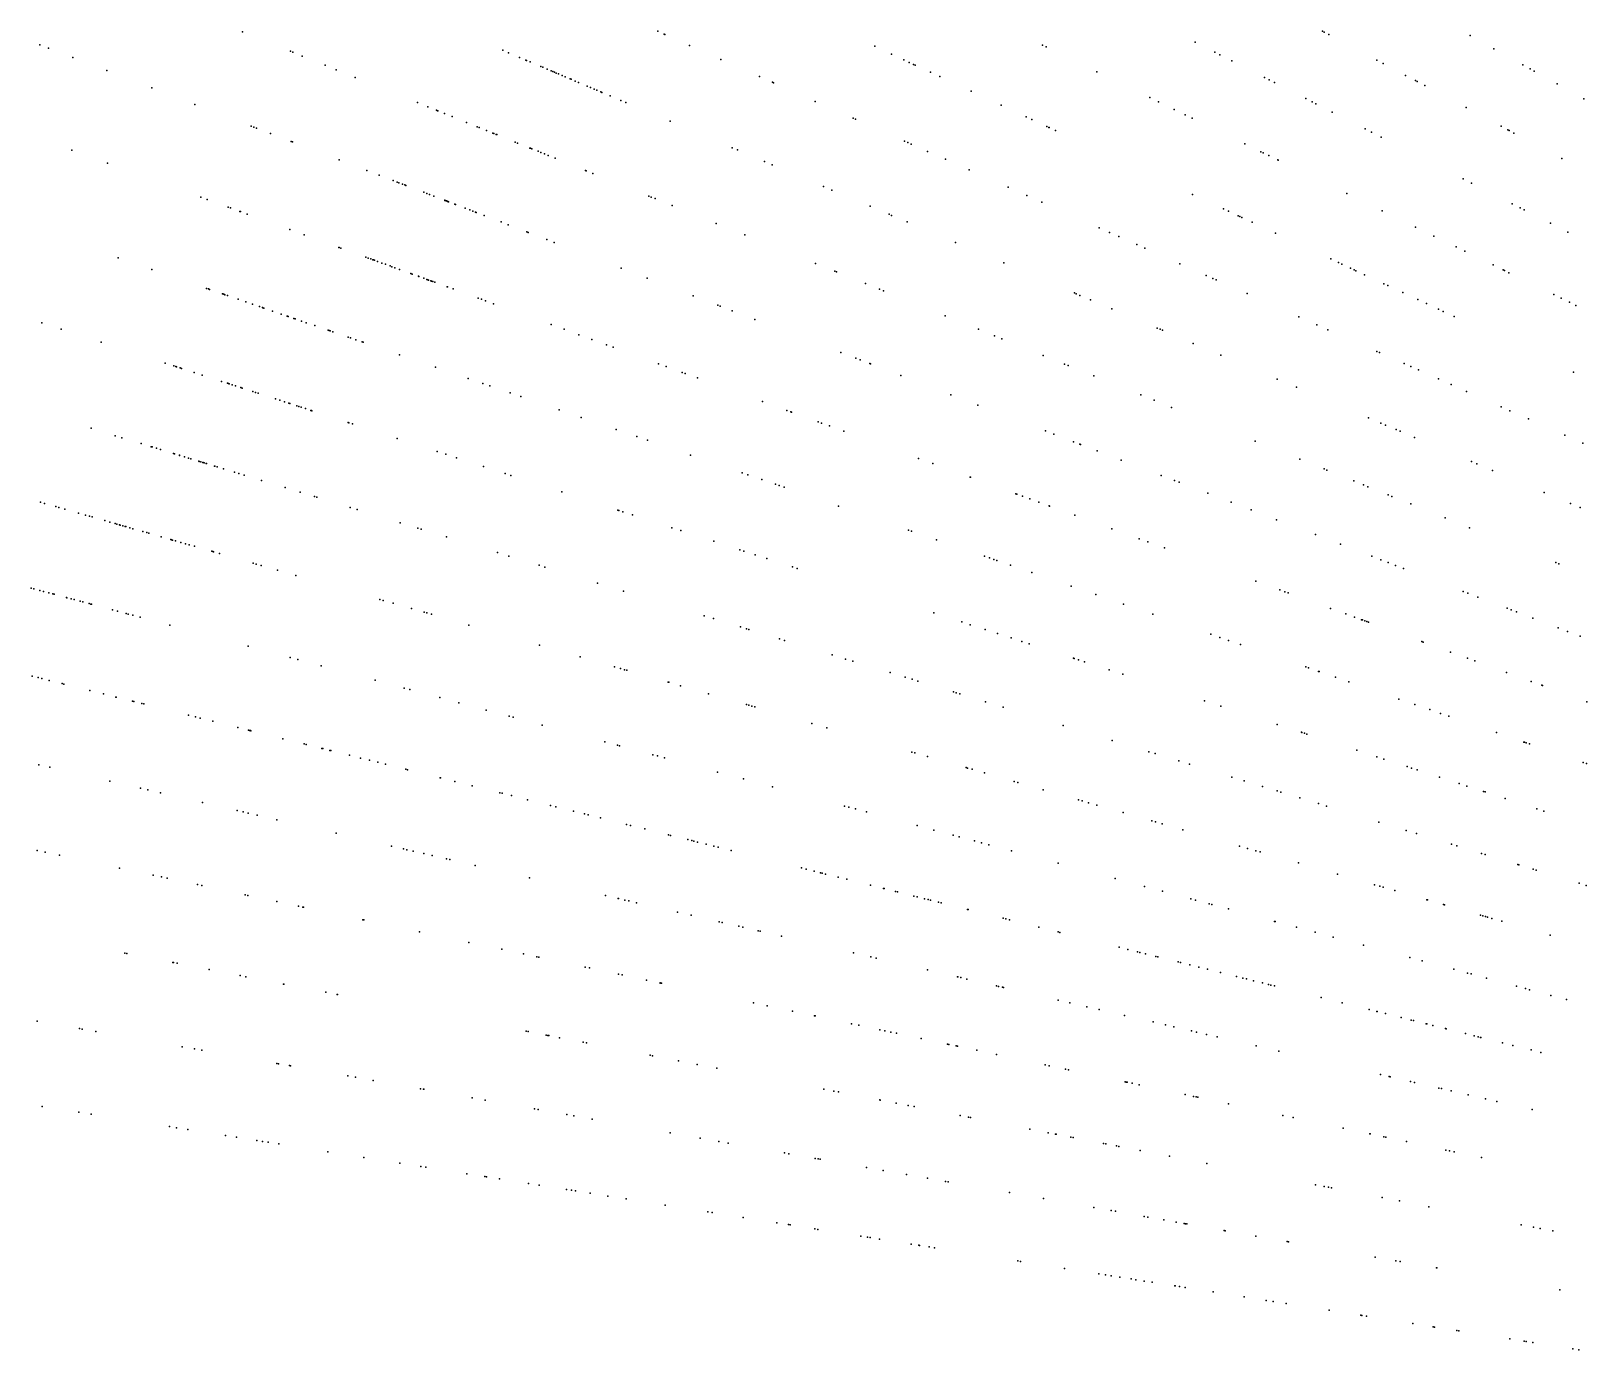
# Model space of a CAD drawing. Header units: metres. Extents: x -4327 to 4266, y -3886 to 3992.
# Drawn here: x -3253 to -2180, y 346 to 1256 of the extents above; entities that cross this region are included whole.
import ezdxf

# ---------------------------------------------------------------- set-up
doc = ezdxf.new("R2010")
doc.units = ezdxf.units.M

msp = doc.modelspace()

# ---------------------------------------------------------------- linework, layer by layer
for p in [(-3247.35, 1246.54, 2093.9), (-3107.42, 1255.48, 2141.55), (-2820.74, 1255.88, 2411.01), (-2816.44, 1253.96, 2472.97), (-2815.9, 1253.72, 2472.5), (-2798.93, 1246.16, 2485.18), (-2671.16, 1245.58, 2535.36), (-2555.35, 1246.33, 2508.45), (-2450.11, 1248.39, 2534.97), (-2362.24, 1256.02, 2548.58), (-2360.95, 1255.34, 2566.74), (-2357.72, 1253.62, 2571.63), (-2260.28, 1252.9, 2529.91), (-3241.29, 1244.22, 2162.9), (-3224.55, 1237.79, 2154.34), (-3074.35, 1242.12, 2078.23), (-3072.81, 1241.5, 2156.08), (-3066.25, 1238.85, 2174.66), (-2927.84, 1242.79, 2164.38), (-2923.88, 1241.11, 2403.1), (-2916.36, 1237.92, 2211.98), (-2912, 1236.07, 2167.86), (-2911.47, 1235.84, 2124.63), (-2908.84, 1234.73, 2208.84), (-2777.33, 1236.55, 2485.3), (-2659.46, 1240.13, 2543.81), (-2651.04, 1236.2, 2552.57), (-2552.89, 1245.13, 2511.55), (-2436.52, 1241.47, 2551.42), (-2433.06, 1239.71, 2553.38), (-2424.76, 1235.48, 2544.67), (-2324.7, 1236.06, 2497.15), (-2243.93, 1243.83, 2514.35), (-3201.07, 1228.78, 2130.87), (-3050.42, 1232.45, 2158.29), (-3042.72, 1229.34, 2124.79), (-3029.62, 1224.05, 2187.18), (-2901.48, 1231.61, 2244.45), (-2900.15, 1231.04, 2327.34), (-2897.31, 1229.83, 2596.06), (-2894.41, 1228.6, 2365.42), (-2893.2, 1228.09, 2432.25), (-2892.05, 1227.6, 2160.56), (-2890.87, 1227.1, 2122.05), (-2889.32, 1226.44, 2459.23), (-2886.84, 1225.39, 2161.72), (-2884.88, 1224.56, 2328.32), (-2750.72, 1224.7, 2508.43), (-2647.35, 1234.48, 2546.21), (-2644.36, 1233.08, 2554.56), (-2643.23, 1232.56, 2550.66), (-2632.66, 1227.63, 2540.46), (-2626.27, 1224.65, 2545.47), (-2517.81, 1228.02, 2501.65), (-2320.29, 1233.72, 2500.59), (-2304.85, 1225.51, 2497.55), (-2223.86, 1232.71, 2464.82), (-2223.86, 1232.71, 2464.82), (-2218.86, 1229.93, 2538.32), (-2216.01, 1228.36, 2507.56), (-3170.02, 1216.86, 2135.97), (-2881.27, 1223.03, 2460.66), (-2880.68, 1222.78, 2338.21), (-2877.85, 1221.57, 2277.97), (-2875.66, 1220.64, 2406.62), (-2869.56, 1218.05, 2189.15), (-2867.31, 1217.1, 2435.02), (-2864.67, 1215.98, 2552.58), (-2862.92, 1215.24, 2235.13), (-2860.15, 1214.06, 2369.43), (-2859.41, 1213.75, 2363.46), (-2741.75, 1220.7, 2522.51), (-2740.94, 1220.34, 2530.15), (-2604.52, 1214.51, 2502.26), (-2402.18, 1223.97, 2534.78), (-2398.97, 1222.33, 2539.71), (-2395.32, 1220.48, 2546.95), (-2298.03, 1221.88, 2503.79), (-2296.86, 1221.26, 2521.72), (-2291.53, 1218.43, 2526.86), (-2200.12, 1219.54, 2514.14), (-3140.38, 1205.48, 2146.85), (-2986.75, 1206.72, 2176.64), (-2979.48, 1203.79, 2118.14), (-2853.62, 1211.29, 2472.81), (-2846.28, 1208.17, 2400.9), (-2842.93, 1206.75, 2480.13), (-2712.26, 1207.57, 2523.13), (-2583.79, 1204.84, 2518.11), (-2481.36, 1210.24, 2542.27), (-2475.25, 1207.26, 2530.46), (-2373.65, 1209.43, 2485.59), (-2369.23, 1207.18, 2510.97), (-2366.79, 1205.94, 2513.87), (-2262.92, 1203.22, 2503.51), (-2181.79, 1209.39, 2474.24), (-2973.57, 1201.4, 2434.59), (-2972.89, 1201.12, 2136.1), (-2972.61, 1201.01, 2133.38), (-2968, 1199.15, 2198.77), (-2962.7, 1197.01, 2363.1), (-2952.84, 1193.02, 2384.93), (-2812.4, 1193.79, 2486.56), (-2685.93, 1195.85, 2545.97), (-2684.4, 1195.17, 2558.57), (-2566.71, 1196.88, 2506.97), (-2562.81, 1195.06, 2481.23), (-2464.48, 1202.01, 2541.61), (-2456.94, 1198.33, 2470.8), (-2452.04, 1195.94, 2526.01), (-2355.46, 1200.17, 2496.38), (-3101.39, 1190.51, 2092.25), (-3099.57, 1189.81, 2098.62), (-3097.68, 1189.09, 2094.81), (-3088.02, 1185.38, 2154.47), (-2945.5, 1190.06, 2275.17), (-2945.39, 1190.02, 2205.04), (-2944.15, 1189.52, 2318.97), (-2938.99, 1187.43, 2365.66), (-2934.58, 1185.65, 2141.13), (-2934.09, 1185.45, 2168.56), (-2932.45, 1184.78, 2333.64), (-2931.95, 1184.58, 2330.58), (-2552.38, 1190.19, 2487.49), (-2550.89, 1189.5, 2494.25), (-2550.81, 1189.46, 2488.7), (-2546.34, 1187.38, 2498.02), (-2332.75, 1188.59, 2485.85), (-2328.31, 1186.33, 2494.7), (-2321.69, 1182.96, 2498.49), (-2238.93, 1190.46, 2490.52), (-2234.13, 1187.91, 2496.04), (-2233.31, 1187.47, 2451.94), (-2230, 1185.71, 2459.02), (-3225.19, 1173.87, 2122.6), (-3073.85, 1179.94, 2096.32), (-3072.84, 1179.55, 2174.7), (-2919.36, 1179.5, 2360.57), (-2917.6, 1178.79, 2490.44), (-2909.07, 1175.34, 2260), (-2908.7, 1175.19, 2411.28), (-2907.74, 1174.8, 2215.09), (-2903.49, 1173.09, 2591.48), (-2901.56, 1172.31, 2370.26), (-2898.99, 1171.27, 2270.35), (-2769.42, 1175.55, 2500.82), (-2765.8, 1174.01, 2508.66), (-2650.61, 1180.13, 2473.97), (-2648.23, 1179.07, 2554.83), (-2645.95, 1178.05, 2461.45), (-2634.77, 1173.07, 2558.67), (-2415.74, 1178.23, 2574.37), (-2404.65, 1172.83, 2493.51), (-2402.98, 1172.01, 2486.33), (-3200.59, 1164.92, 2119.27), (-3040.78, 1167.25, 2103.85), (-3021.66, 1159.91, 2133.41), (-3021.61, 1159.89, 2504.62), (-2896.43, 1170.23, 2517.02), (-2891.72, 1168.33, 2435.32), (-2870.77, 1159.87, 2480.82), (-2870.34, 1159.69, 2525.13), (-2747.15, 1166.1, 2544.69), (-2741.86, 1163.85, 2531.39), (-2622.39, 1167.56, 2466.62), (-2606.02, 1160.28, 2497.58), (-2399.11, 1170.12, 2562.24), (-2392.96, 1167.12, 2494.98), (-2392.63, 1166.96, 2494.64), (-2196.88, 1168.1, 2459.78), (-3013.09, 1156.62, 2250.72), (-3003.49, 1152.93, 2486.8), (-3000.74, 1151.88, 2179.52), (-2999.48, 1151.39, 2269.32), (-2997.06, 1150.46, 2520.86), (-2995.5, 1149.86, 2242.78), (-2994.74, 1149.57, 2244.82), (-2865.73, 1157.83, 2509.86), (-2706.44, 1148.82, 2468.46), (-2265.04, 1154.1, 2458.91), (-2259.29, 1151.17, 2458.03), (-3136.28, 1141.51, 2086.8), (-3131.8, 1139.88, 2175.99), (-2982.32, 1144.81, 2287.83), (-2980.32, 1144.04, 2498.35), (-2978.37, 1143.29, 2135.44), (-2975.39, 1142.14, 2460.75), (-2967.9, 1139.27, 2429.74), (-2967.84, 1139.25, 2426.95), (-2966.9, 1138.88, 2193.11), (-2966.69, 1138.81, 2347.4), (-2966.16, 1138.6, 2195.12), (-2965.9, 1138.5, 2189.81), (-2965.83, 1138.48, 2317.39), (-2965.27, 1138.26, 2381.27), (-2827.06, 1142.2, 2487.04), (-2825.37, 1141.52, 2544.23), (-2822.64, 1140.42, 2513.73), (-2700.71, 1146.38, 2537.82), (-2579.01, 1148.25, 2488.05), (-2566.18, 1142.54, 2505.78), (-2451.76, 1143.27, 2554.56), (-2345.29, 1143.88, 2526.73), (-3117.44, 1134.66, 2091.93), (-3115.67, 1134.01, 2172.53), (-3109.19, 1131.65, 2076.32), (-3108.73, 1131.48, 2165.11), (-3104.14, 1129.81, 2095.61), (-2960.97, 1136.61, 2206.65), (-2960.39, 1136.39, 2473.29), (-2953.68, 1133.81, 2339.76), (-2950.52, 1132.6, 2470.59), (-2948.57, 1131.85, 2228.23), (-2946.68, 1131.13, 2495.23), (-2946.17, 1130.93, 2403.78), (-2940.7, 1128.83, 2268.92), (-2810.88, 1135.67, 2494.92), (-2674.39, 1135.21, 2452.77), (-2661.21, 1129.62, 2484.22), (-2659.48, 1128.88, 2557.51), (-2555.89, 1137.96, 2514.98), (-2430.49, 1133.36, 2565.82), (-2427.08, 1131.77, 2553.84), (-2420.39, 1128.65, 2557.94), (-2419.17, 1128.08, 2562.24), (-2417.86, 1127.47, 2560.86), (-2417.7, 1127.39, 2560.68), (-2320.89, 1131.97, 2505.9), (-2231.28, 1136.89, 2530.31), (-2225.65, 1134.03, 2568.38), (-2222.85, 1132.6, 2551.19), (-3074.88, 1119.17, 2185.14), (-2928.95, 1124.32, 2411.44), (-2924.06, 1122.44, 2520.8), (-2911.29, 1117.54, 2459.74), (-2910.34, 1117.17, 2431.47), (-2780.46, 1123.38, 2512.13), (-2648.73, 1124.32, 2483.49), (-2516.32, 1120.34, 2553.16), (-2509.17, 1117.15, 2479.87), (-2410.71, 1124.13, 2567.25), (-2394.58, 1116.61, 2525.15), (-2297.87, 1120.75, 2502.8), (-2204.84, 1123.42, 2541.58), (-2192.75, 1117.26, 2535.93), (-3064.98, 1115.56, 2417.65), (-3040.9, 1106.8, 2246.24), (-3040.63, 1106.7, 2481.49), (-3039.5, 1106.29, 2367.62), (-2897.33, 1112.18, 2537.05), (-2892.38, 1110.28, 2479.6), (-2760.85, 1115.46, 2519.39), (-2615.45, 1110.19, 2490.4), (-2502.6, 1114.23, 2528.16), (-2490.3, 1108.75, 2543.4), (-2484.79, 1106.3, 2474.69), (-2285.25, 1114.59, 2491.77), (-2269.92, 1107.11, 2554.61), (-3193.24, 1099.52, 2142.49), (-3022.33, 1100.04, 2394.9), (-3020.69, 1099.44, 2131.45), (-3018.92, 1098.8, 2232.6), (-3017.4, 1098.24, 2236.67), (-3017.04, 1098.11, 2257.28), (-3016.43, 1097.89, 2118.37), (-3014.23, 1097.09, 2126.89), (-3011.3, 1096.02, 2198.58), (-2711.96, 1095.7, 2544.01), (-2582.12, 1096.04, 2510.54), (-2460.49, 1095.48, 2557.28), (-2356.44, 1098.82, 2525.95), (-2351.13, 1096.35, 2501.08), (-2348.72, 1095.23, 2506.71), (-2263.82, 1104.14, 2471.1), (-3169.96, 1091.5, 2186.32), (-3008.85, 1095.13, 2381.51), (-3005.62, 1093.96, 2419.84), (-3004.33, 1093.49, 2162.85), (-3002.22, 1092.72, 2343.94), (-2999.2, 1091.62, 2455.99), (-2991.39, 1088.78, 2186.59), (-2990.31, 1088.38, 2190.91), (-2986.04, 1086.83, 2200.58), (-2985.73, 1086.72, 2409.28), (-2982.28, 1085.46, 2433.88), (-2980.16, 1084.69, 2168.21), (-2979.53, 1084.46, 2560.47), (-2846.2, 1092.55, 2483.96), (-2828.24, 1085.66, 2504.24), (-2698.73, 1090.36, 2465.43), (-2697.46, 1089.85, 2494.41), (-2442.31, 1087.39, 2557.87), (-2437.89, 1085.42, 2495.32), (-2342.76, 1092.45, 2503.08), (-2340.25, 1091.27, 2511.33), (-2339.05, 1090.72, 2507.31), (-2333.09, 1087.94, 2490.03), (-2244.4, 1094.67, 2517.64), (-2237.48, 1091.29, 2529.11), (-2236.58, 1090.85, 2470.84), (-2233.42, 1089.31, 2530.04), (-3132.31, 1078.54, 2152.64), (-3131.02, 1078.1, 2093.14), (-3130.28, 1077.84, 2102.78), (-3121.2, 1074.72, 2548.75), (-3121.11, 1074.68, 2410.68), (-3120.38, 1074.43, 2309.47), (-3119.54, 1074.14, 2439.96), (-2978.98, 1084.26, 2286.13), (-2977.45, 1083.7, 2564.4), (-2976.95, 1083.52, 2295.1), (-2976.17, 1083.24, 2439.88), (-2974.7, 1082.7, 2325.11), (-2966.14, 1079.59, 2284.14), (-2965.97, 1079.52, 2396.05), (-2962.03, 1078.09, 2360.5), (-2677.48, 1081.77, 2559.08), (-2667.88, 1077.89, 2569.59), (-2665.09, 1076.77, 2578.2), (-2533.35, 1075.34, 2528.77), (-2532.11, 1074.82, 2510.99), (-2529.49, 1073.71, 2489.22), (-2435.41, 1084.31, 2503.71), (-2414.22, 1074.88, 2495.52), (-2319.75, 1081.72, 2494.78), (-2317.08, 1080.47, 2502.8), (-2306.79, 1075.68, 2502.59), (-2202.4, 1074.18, 2508.55), (-3117.73, 1073.52, 2173.45), (-3110.35, 1070.98, 2117.19), (-3105.17, 1069.2, 2167.26), (-3100.52, 1067.6, 2305.45), (-3095.79, 1065.96, 2214.96), (-3093.7, 1065.25, 2151.58), (-3093.53, 1065.19, 2497.79), (-3092.77, 1064.93, 2257.29), (-2944.91, 1071.86, 2381.73), (-2942.44, 1070.96, 2461.58), (-2939.82, 1070.01, 2534.81), (-2934.18, 1067.95, 2607.04), (-2796.33, 1073.41, 2542.71), (-2779.34, 1066.89, 2532.85), (-2777.7, 1066.26, 2534.15), (-2769.41, 1063.08, 2543.39), (-2522.12, 1070.58, 2559.22), (-2507.56, 1064.4, 2547.23), (-2296.33, 1070.8, 2485.81), (-2290.38, 1068.02, 2463.19), (-2282.14, 1064.18, 2478.55), (-2197.44, 1071.76, 2494.72), (-2191.68, 1068.96, 2507.26), (-2187.19, 1066.76, 2507.59), (-3245.96, 1054.68, 2167.78), (-3086.8, 1062.87, 2354.28), (-3080.88, 1060.83, 2401.48), (-3076.53, 1059.33, 2492.5), (-3076.45, 1059.31, 2172.78), (-3075.83, 1059.09, 2480.7), (-3072.06, 1057.8, 2185.09), (-3071.19, 1057.49, 2244.15), (-3066.71, 1055.95, 2423.35), (-3063.52, 1054.85, 2207.36), (-3057.56, 1052.8, 2353.49), (-2894.46, 1053.5, 2520.85), (-2753.81, 1057.09, 2562.75), (-2622.6, 1059.6, 2490.15), (-2378.49, 1058.97, 2504.66), (-2365.98, 1053.4, 2538.14), (-2278.84, 1062.64, 2472.27), (-2271.27, 1059.11, 2477.53), (-3232.58, 1050.33, 2127.76), (-3048.34, 1049.63, 2503.32), (-3047.53, 1049.35, 2295.06), (-3046.96, 1049.15, 2265.62), (-3046.92, 1049.14, 2424.18), (-3045.18, 1048.54, 2232.94), (-3034.58, 1044.89, 2306.48), (-3032.97, 1044.33, 2518.86), (-3029.24, 1043.05, 2363.92), (-3024.98, 1041.58, 2574.88), (-2885.56, 1050.26, 2569.54), (-2875.4, 1046.56, 2526.62), (-2866.45, 1043.3, 2499.24), (-2599.52, 1050.28, 2514.77), (-2588.46, 1045.81, 2526.14), (-2583.43, 1043.77, 2529.52), (-2476.28, 1051.12, 2557.03), (-2474.25, 1050.26, 2483.34), (-2472.63, 1049.57, 2492.6), (-2358.36, 1050.01, 2499.78), (-3204.91, 1041.34, 2142.95), (-3024.23, 1041.32, 2480.72), (-2999.09, 1032.67, 2544.3), (-2856.28, 1039.6, 2549.11), (-2851.55, 1037.88, 2486.24), (-2694.53, 1034.33, 2552.12), (-2554.89, 1032.24, 2534.67), (-2451.27, 1040.5, 2511.92), (-2432.19, 1032.4, 2503.28), (-2324.56, 1034.96, 2510.09), (-2322.9, 1034.22, 2478.37), (-3160.76, 1026.99, 2083.01), (-3160.76, 1026.99, 2083.01), (-3154.82, 1025.06, 2089.19), (-3153.44, 1024.61, 2548.55), (-3153.01, 1024.47, 2100.64), (-3150.51, 1023.66, 2302.08), (-3149.47, 1023.33, 2271.98), (-3140.89, 1020.54, 2202.77), (-2974.22, 1024.11, 2470.07), (-2820.36, 1026.53, 2508.7), (-2815.04, 1024.59, 2529.05), (-2803.98, 1020.56, 2527.48), (-2684.11, 1030.33, 2475.95), (-2681.1, 1029.18, 2473.18), (-2674.44, 1026.62, 2480.67), (-2674.08, 1026.48, 2574.81), (-2540.16, 1026.29, 2547.79), (-2537.66, 1025.28, 2481.99), (-2305.76, 1026.59, 2500.68), (-2301.12, 1024.53, 2564.64), (-2295.93, 1022.21, 2460.3), (-2189, 1020.75, 2532.71), (-3135.26, 1018.71, 2119.18), (-3121.87, 1014.36, 2455.37), (-3117.91, 1013.07, 2249.21), (-3117.17, 1012.83, 2109.48), (-3116.54, 1012.62, 2277.25), (-3114.63, 1012, 2480.45), (-3112.39, 1011.28, 2284.83), (-3108.61, 1010.05, 2478.46), (-3107.62, 1009.73, 2210.47), (-2951.71, 1016.35, 2540.68), (-2941.63, 1012.88, 2470.55), (-2936.84, 1011.24, 2604.85), (-2801.97, 1019.83, 2528.46), (-2793.36, 1016.7, 2543.07), (-2653.13, 1018.44, 2501.88), (-2519.9, 1018.1, 2486.31), (-2393.46, 1015.96, 2501.37), (-2380.18, 1010.33, 2542.38), (-2282.03, 1016.03, 2535.05), (-2273.37, 1012.17, 2481.74), (-3100.28, 1007.34, 2505.59), (-3098.5, 1006.76, 2319.86), (-3096.56, 1006.13, 2511.07), (-3084.77, 1002.3, 2546.96), (-3081.74, 1001.32, 2275.5), (-3078.5, 1000.26, 2220.78), (-3075.57, 999.31, 2508.15), (-3074.86, 999.08, 2228.55), (-2922.76, 1006.39, 2563.77), (-2915.39, 1003.85, 2512.23), (-2748.61, 1000.41, 2472.1), (-2618.56, 1005.17, 2513.07), (-2487.39, 1004.97, 2500.33), (-2478.39, 1001.34, 2554.68), (-2262.81, 1007.47, 2535.74), (-3069.84, 997.45, 2235.31), (-3068.67, 997.07, 2297.53), (-3066.94, 996.51, 2267.2), (-3063.95, 995.54, 2445.63), (-3060.33, 994.36, 2262.31), (-3059.89, 994.22, 2532.09), (-3059.58, 994.12, 2450.44), (-2888.99, 994.76, 2478.4), (-2873.77, 989.52, 2501.28), (-2731.89, 994.33, 2492.62), (-2729.14, 993.32, 2479.13), (-2728.66, 993.15, 2492.41), (-2599.88, 998, 2533.74), (-2466.28, 996.44, 2506.35), (-2330.3, 989.15, 2464.78), (-2238.82, 996.79, 2522.58), (-2232.84, 994.12, 2504.88), (-2220.03, 988.42, 2523.34), (-3212, 982.01, 2185.12), (-3034.47, 985.96, 2441.35), (-3034.02, 985.81, 2471.47), (-3031.61, 985.03, 2472.29), (-2849.54, 981.18, 2527.42), (-2710.18, 986.42, 2558.67), (-2707.91, 985.6, 2567.78), (-2702.38, 983.59, 2559.73), (-2692.48, 979.98, 2481.16), (-2553.36, 980.14, 2474.81), (-2547.65, 977.95, 2546.13), (-2321.92, 985.6, 2523.82), (-2318.74, 984.25, 2503.92), (-2311.25, 981.07, 2531.48), (-2308.51, 979.9, 2570.19), (-2195, 977.28, 2494.89), (-3195.23, 976.88, 2111.98), (-3190.68, 975.49, 2332.16), (-3177.3, 971.4, 2153.78), (-3170.43, 969.3, 2415.62), (-3170.34, 969.27, 2247.99), (-3169.79, 969.1, 2445.71), (-3166.84, 968.2, 2258.71), (-3164.02, 967.34, 2111.61), (-3164, 967.33, 2186), (-3000.75, 975, 2596.59), (-2835.2, 976.24, 2542.69), (-2827.92, 973.73, 2550.21), (-2533.93, 972.68, 2493.93), (-2529.61, 971.03, 2536.41), (-2529.03, 970.8, 2533.06), (-2517.6, 966.42, 2540.98), (-2408.53, 973.11, 2507.18), (-2298.53, 975.67, 2567.48), (-2182.53, 971.73, 2507.96), (-3155, 964.58, 2279.39), (-3154.43, 964.41, 2171.65), (-3151.03, 963.37, 2324.64), (-3150.83, 963.31, 2467.35), (-3147.58, 962.31, 2213.55), (-3144.62, 961.41, 2420.75), (-3143.11, 960.95, 2174.15), (-3137.49, 959.23, 2459.7), (-3137.26, 959.16, 2175.25), (-3136.24, 958.84, 2151.44), (-3134.87, 958.43, 2499.8), (-3134.51, 958.32, 2193.99), (-3133.86, 958.12, 2190.95), (-3132.45, 957.69, 2422.41), (-3132.18, 957.6, 2223.54), (-3126.79, 955.96, 2352.47), (-3126.52, 955.87, 2521.46), (-2973.2, 966.05, 2482.52), (-2967.21, 964.11, 2607.78), (-2959.76, 961.69, 2438.26), (-2941.2, 955.65, 2458.56), (-2798.25, 963.52, 2551.47), (-2640.85, 961.19, 2529.05), (-2631.14, 957.66, 2516.99), (-2501.01, 960.05, 2557.54), (-2377.68, 960.64, 2551.85), (-2259.38, 959.05, 2504.54), (-2255.55, 957.43, 2481.28), (-3124.89, 955.37, 2427.62), (-3120.65, 954.08, 2454.84), (-3112.92, 951.71, 2267.4), (-3109.91, 950.8, 2364.08), (-3106.4, 949.72, 2399.54), (-3094.29, 946.02, 2489.83), (-2926.17, 950.77, 2571.71), (-2922.16, 949.47, 2576.74), (-2762.55, 951.22, 2477.53), (-2758.82, 949.94, 2571.53), (-2749.08, 946.59, 2568.09), (-2605.18, 948.21, 2547.38), (-2605.05, 948.16, 2494.77), (-2473.52, 949.5, 2499.22), (-2464.19, 945.92, 2495.24), (-2360.98, 953.9, 2506.43), (-2359.17, 953.17, 2537.52), (-2340.56, 945.65, 2468.55), (-2244.76, 952.84, 2529.4), (-3078.05, 941.05, 2504.84), (-3067.55, 937.84, 2297.29), (-3057.75, 934.85, 2499.53), (-3056.17, 934.37, 2569.21), (-2887.08, 938.07, 2526.13), (-2739.65, 943.34, 2487.04), (-2737.17, 942.48, 2498.52), (-2733.59, 941.25, 2584.66), (-2573.87, 936.81, 2538.89), (-2573.13, 936.54, 2549.29), (-2569.12, 935.08, 2487.47), (-2461.14, 944.74, 2497.6), (-2441.26, 937.11, 2490.99), (-2333.85, 942.94, 2571.26), (-2330.8, 941.7, 2534.5), (-2316.83, 936.06, 2491.97), (-2314.28, 935.03, 2513.79), (-2209.21, 937.75, 2497.51), (-3246.84, 931.02, 2200.05), (-3243.98, 930.2, 2205.98), (-3236.17, 927.96, 2133.15), (-3234.24, 927.4, 2134.45), (-3234.09, 927.36, 2220.27), (-3229.95, 926.17, 2462.33), (-3220.62, 923.5, 2385.69), (-3033.22, 927.35, 2581.4), (-3028.3, 925.84, 2534.43), (-2848.32, 925.47, 2531.16), (-2847.77, 925.3, 2530.68), (-2844.96, 924.38, 2533.78), (-2696.06, 928.33, 2491.01), (-2564.19, 933.29, 2485.43), (-2558, 931.03, 2534.3), (-2550.77, 928.4, 2475.13), (-2550.6, 928.34, 2546.38), (-2425.14, 930.93, 2507.18), (-2411.41, 925.65, 2534.13), (-2301.25, 929.77, 2502.37), (-2190.96, 930.01, 2515.04), (-2184.4, 927.22, 2491.13), (-3215.74, 922.1, 2142.77), (-3213.04, 921.32, 2100.07), (-3211.15, 920.78, 2147.43), (-3202.53, 918.31, 2408.07), (-3199.06, 917.31, 2296.62), (-3195.39, 916.26, 2136.89), (-3194.17, 915.91, 2136.08), (-3192.42, 915.41, 2373), (-3191.81, 915.24, 2422.14), (-3190.08, 914.74, 2363.07), (-3188.48, 914.28, 2392), (-3188.01, 914.15, 2310.12), (-3185.23, 913.35, 2348.6), (-3183.05, 912.72, 2255.92), (-2998.65, 916.78, 2470.57), (-2986.51, 913.07, 2555.84), (-2838.33, 922.23, 2544.69), (-2811.09, 913.38, 2553.88), (-2532.97, 921.93, 2506.76), (-2507.5, 912.66, 2511.58), (-2393.79, 918.89, 2557.12), (-2277.43, 920.14, 2509.09), (-2260.7, 913.38, 2523.5), (-3176.33, 910.8, 2269.68), (-3173.51, 909.99, 2310.33), (-3172.2, 909.61, 2320.11), (-3163.51, 907.12, 2340.68), (-3156.8, 905.2, 2549.93), (-3156.5, 905.11, 2305.96), (-3155.68, 904.88, 2308.03), (-3153.58, 904.28, 2470.76), (-3149.95, 903.23, 2496.04), (-3146.75, 902.31, 2201.55), (-2984.05, 912.32, 2542.39), (-2966.67, 907, 2521.95), (-2804.98, 911.39, 2548.32), (-2782.23, 904, 2466.97), (-2647.75, 911.69, 2495.27), (-2645.83, 911.03, 2501.68), (-2628.61, 905.1, 2515.57), (-2488.67, 905.8, 2487.28), (-2482.62, 903.6, 2489.38), (-2366.96, 908.59, 2481.99), (-2349.74, 901.98, 2504.59), (-3144.26, 901.6, 2480.27), (-3140.61, 900.56, 2514.08), (-3128.69, 897.14, 2521.54), (-3127.95, 896.92, 2526.62), (-3127.49, 896.79, 2557.69), (-3123.34, 895.6, 2508.72), (-2931.49, 896.25, 2519.94), (-2923.61, 893.84, 2477.05), (-2764.26, 898.16, 2486.52), (-2761.5, 897.27, 2489.52), (-2753.59, 894.7, 2496.13), (-2745.5, 892.07, 2464.19), (-2595.32, 893.64, 2524.86), (-2591.99, 892.49, 2469.67), (-2589.05, 891.48, 2474.99), (-2471.12, 899.41, 2496.86), (-2328.09, 893.67, 2555.7), (-2321.8, 891.26, 2512.9), (-3100.1, 888.94, 2532.44), (-3097.95, 888.32, 2570.71), (-3094.62, 887.37, 2519.46), (-3083.28, 884.12, 2524.36), (-3070.67, 880.5, 2570.96), (-2902.83, 887.48, 2503.64), (-2898.71, 886.22, 2511.21), (-2727.92, 886.36, 2508.53), (-2724.61, 885.28, 2499.97), (-2586.98, 890.77, 2561.19), (-2577.53, 887.51, 2488.4), (-2577.49, 887.5, 2537.87), (-2562.63, 882.38, 2567.76), (-2316.85, 889.35, 2543.35), (-2311.66, 887.36, 2545.97), (-2306.14, 885.24, 2553.79), (-2201.13, 889.31, 2522.25), (-2199.08, 888.49, 2484.38), (-3253.33, 871.73, 2302.68), (-3251.52, 871.24, 2163.93), (-3247.3, 870.11, 2247.64), (-2862.39, 875.12, 2540.93), (-2535.52, 873.05, 2493.82), (-2408.1, 876.48, 2536.23), (-2391.48, 870.43, 2513.23), (-3244.89, 869.47, 2162.11), (-3241.17, 868.47, 2389.32), (-3238.28, 867.7, 2519.14), (-3237.37, 867.45, 2294.07), (-3228.86, 865.17, 2474.93), (-3228.63, 865.11, 2410.43), (-3225.78, 864.35, 2253.9), (-3223.66, 863.78, 2236.56), (-3219.45, 862.65, 2495.97), (-3217.56, 862.14, 2497.34), (-3213.35, 861.01, 2426.71), (-3212.17, 860.7, 2481.84), (-3211.89, 860.62, 2337.8), (-3211.66, 860.56, 2367.56), (-3012.6, 863.85, 2527.98), (-3010.39, 863.22, 2492.47), (-3003.51, 861.24, 2470.11), (-2844.5, 869.65, 2547.46), (-2518.66, 867.24, 2509.95), (-2499.57, 860.67, 2501.84), (-2388.07, 869.18, 2515.13), (-2385.9, 868.4, 2559.88), (-2264.99, 869.45, 2519.2), (-2261.93, 868.27, 2518.54), (-2254.89, 865.57, 2499.77), (-3197.19, 856.68, 2205.13), (-3193.74, 855.76, 2504.3), (-3187.64, 854.13, 2505.19), (-3186.32, 853.77, 2506.98), (-3183.18, 852.93, 2558.82), (-3178.08, 851.56, 2486.37), (-2990.79, 857.59, 2532.16), (-2982.16, 855.12, 2466.34), (-2980.31, 854.59, 2467.56), (-2976.97, 853.63, 2568.56), (-2788.96, 852.67, 2573.12), (-2782.49, 850.69, 2561.51), (-2630.3, 854.64, 2527.33), (-2611, 848.36, 2547.52), (-2479.26, 853.68, 2514.24), (-2356.63, 857.74, 2561.79), (-2346.03, 853.88, 2495.23), (-2339.97, 851.68, 2532.61), (-2335.11, 849.91, 2541.18), (-2334.56, 849.71, 2491.17), (-2332.85, 849.09, 2558.18), (-2331.46, 848.58, 2482.44), (-2330.46, 848.22, 2527.83), (-2234.71, 857.82, 2504.59), (-2232.02, 856.79, 2512.52), (-2228.17, 855.31, 2513.68), (-2216.95, 851.01, 2520.22), (-3157.5, 846.05, 2504.05), (-2951.16, 846.23, 2563.3), (-2763.7, 844.95, 2583.66), (-2759.7, 843.72, 2471.52), (-2758.09, 843.23, 2575.58), (-2605.17, 846.47, 2539.06), (-2595.02, 843.17, 2554.18), (-2586.32, 840.35, 2531.74), (-2439.29, 839.91, 2525.54), (-2432.93, 837.72, 2513.46), (-2199.56, 844.33, 2539.02), (-2193.05, 841.83, 2465.96), (-2184.27, 838.46, 2477.64), (-3103.56, 831.6, 2523.02), (-2902.51, 832.28, 2532.24), (-2736.83, 836.73, 2478.22), (-2733.3, 835.66, 2569.3), (-2577.08, 837.34, 2506.19), (-2569.52, 834.89, 2559.67), (-2564.63, 833.3, 2552.01), (-2426.95, 835.67, 2490.93), (-2418.74, 832.84, 2537.26), (-2293.61, 834.8, 2517.89), (-2292.67, 834.46, 2525.12), (-2273.87, 827.62, 2501.68), (-3074.51, 823.81, 2530.43), (-3069.25, 822.4, 2591.81), (-3053.24, 818.11, 2610.03), (-2874.51, 824.25, 2524.53), (-2850.78, 817.45, 2559.61), (-2846.66, 816.27, 2553.1), (-2700.45, 825.61, 2516.22), (-2691.21, 822.78, 2540.85), (-2686.17, 821.24, 2502.92), (-2534.02, 823.35, 2502.34), (-2533.41, 823.16, 2504.47), (-2530.56, 822.23, 2504.38), (-2526.47, 820.9, 2514.04), (-2373.73, 817.34, 2517.37), (-2371.78, 816.67, 2534.57), (-2262.13, 823.35, 2510.59), (-2257.09, 821.51, 2505), (-3252.55, 810.95, 2167.8), (-3248.49, 809.94, 2475.93), (-3248.45, 809.93, 2484.38), (-3245.87, 809.29, 2384.76), (-3240.84, 808.03, 2397.59), (-3231.94, 805.81, 2410.32), (-3230.66, 805.49, 2504.74), (-3015.87, 808.1, 2563.8), (-2843.75, 815.43, 2542.06), (-2842.17, 814.98, 2554.69), (-2813.74, 806.83, 2562.79), (-2813.29, 806.7, 2484.46), (-2660.44, 813.38, 2514.56), (-2650.08, 810.21, 2521.29), (-2645.36, 808.77, 2492.09), (-2641.4, 807.56, 2491.09), (-2509.28, 815.31, 2532.64), (-2499.89, 812.26, 2517.65), (-2364.83, 814.28, 2472.61), (-2364.42, 814.14, 2482.99), (-2353.22, 810.28, 2542.32), (-2344.01, 807.11, 2543.45), (-2235.22, 813.55, 2488.87), (-2218.12, 807.33, 2557.74), (-3212.75, 801.03, 2485.2), (-3203.38, 798.69, 2503.38), (-3194.88, 796.57, 2559.54), (-3194.69, 796.52, 2496.59), (-2995.9, 802.75, 2468.49), (-2991.88, 801.67, 2490.11), (-2971.29, 796.15, 2565.47), (-2805.25, 804.39, 2496.59), (-2785.85, 798.83, 2559.82), (-2616.86, 800.06, 2547.58), (-2614.85, 799.44, 2504.17), (-2612.4, 798.69, 2493.63), (-2309.36, 795.18, 2492.22), (-2210.78, 804.66, 2467.03), (-2210.31, 804.49, 2485.44), (-3183.38, 793.71, 2496.22), (-3182.54, 793.5, -908.65), (-3176.96, 792.1, -901.29), (-3175.59, 791.76, 2501.4), (-3144.71, 784.06, 2519.34), (-2958.12, 792.63, 2525.91), (-2939.31, 787.58, 2543.49), (-2759.64, 791.31, 2505.23), (-2758.1, 790.87, 2509.35), (-2755.84, 790.22, 2501.78), (-2753.97, 789.69, 2491.84), (-2594.71, 793.28, 2548.2), (-2582.45, 789.54, 2486.73), (-2443.55, 793.96, 2493.36), (-2432.3, 790.3, 2476.47), (-2298.49, 791.43, 2513.18), (-2288.05, 787.84, 2512.72), (-2280.6, 785.27, 2537.56), (-2179.67, 793.34, 2521.67), (-3139.95, 782.88, -904.1), (-3136.69, 782.06, 2529.94), (-3127.89, 779.87, 2534.2), (-3110.62, 775.56, 2551.47), (-3103.2, 773.71, -811.31), (-3102.61, 773.57, -816.73), (-3101.95, 773.4, 2530.15), (-3101.6, 773.32, 2572.68), (-2923.52, 783.35, 2532.64), (-2920.74, 782.61, 2513.45), (-2900.54, 777.2, 2529.48), (-2714.61, 778.4, 2499.84), (-2704.1, 775.39, 2512.14), (-2541.13, 776.9, 2503.78), (-2393.38, 777.66, 2526.17), (-2274.86, 783.3, 2511.91), (-3079.56, 767.82, 2588.81), (-3064.87, 764.16, 2550.74), (-3063.5, 763.82, -839.54), (-2857.3, 765.61, 2553.08), (-2848.66, 763.3, 2481.49), (-2847.27, 762.92, 2494.04), (-2507.17, 766.52, 2489.29), (-2376.66, 772.22, 2563.86), (-2376.45, 772.16, 2544.13), (-2374.63, 771.56, 2544.96), (-2372.98, 771.03, 2545.96), (-2242.03, 771.99, 2552.57), (-2223.1, 765.48, 2498.04), (-2222.78, 765.37, 2473.24), (-2221.63, 764.97, 2557.18), (-2219.38, 764.19, 2518.51), (-3052.81, 761.15, 2478.92), (-3052.03, 760.96, 2591.48), (-3047.2, 759.75, 2491.07), (-3046.58, 759.6, 2566.79), (-3033.52, 756.34, 2479.88), (-3025.91, 754.44, 2563.6), (-3019.78, 752.92, 2504.81), (-2824.34, 756.78, 2551.59), (-2820.99, 755.88, 2487.47), (-2816.12, 754.58, 2464.03), (-2645.47, 758.58, 2490.24), (-2643.48, 758.01, 2529.6), (-2634.78, 755.51, 2543.44), (-2481.93, 758.8, 2537.94), (-2477.66, 757.5, 2533.57), (-2461.38, 752.52, 2547.31), (-2338.39, 759.79, 2497.93), (-2324.54, 755.29, 2535.16), (-2319.85, 753.77, 2516.27), (-3248.06, 749.87, 2476.52), (-3240.36, 748.09, 2527.41), (-3014.15, 751.51, 2573.57), (-3008.75, 750.17, 2476.22), (-2994.79, 746.68, 2517.54), (-2993.6, 746.39, 2556.03), (-2779.71, 744.82, 2514.04), (-2608.13, 747.87, 2573.36), (-2607.09, 747.57, 2572.33), (-2603.95, 746.67, 2569.23), (-2595.46, 744.24, 2546.91), (-2453.8, 750.2, 2545.01), (-2424.74, 741.32, 2503.92), (-2303.77, 748.54, 2496.11), (-2300.82, 747.58, 2495.63), (-2296.9, 746.31, 2540.82), (-2281.42, 741.28, 2501.75), (-2182.13, 751.37, 2511.71), (-2179.91, 750.6, 2503.67), (-3198.95, 738.54, -909.52), (-3177.82, 733.66, -903.51), (-3172.84, 732.51, -909.75), (-3164.15, 730.5, 2501.67), (-2971.07, 740.77, 2505.96), (-2970.89, 740.73, -869.84), (-2960.85, 738.22, 2514.06), (-2948.98, 735.26, 2515.13), (-2929.87, 730.5, 2507.17), (-2928.33, 730.12, 2511.42), (-2761.8, 740.02, 2561.78), (-2741.76, 734.65, 2509.89), (-2574.87, 738.33, 2499.23), (-2572.44, 737.64, 2568.82), (-2554.82, 732.58, 2498.82), (-2416.17, 738.7, 2519.69), (-2403.54, 734.84, 2484.74), (-2393.51, 731.77, 2506.97), (-2390.9, 730.97, 2509.7), (-2267.9, 736.88, 2506), (-2262.46, 735.12, 2494.53), (-2250.98, 731.39, 2468.37), (-2249.87, 731.03, 2469.84), (-3135.02, 723.78, 2549.29), (-2921.89, 728.51, 2517.04), (-2910.67, 725.71, 2512.94), (-2894.84, 721.76, 2574.97), (-2891.3, 720.88, 2603.18), (-2691.99, 721.32, 2527.33), (-2688.98, 720.51, 2546.73), (-2530.6, 725.64, 2524.28), (-2527.95, 724.88, 2527.15), (-2523.72, 723.66, 2506.44), (-2517.76, 721.96, 2511.47), (-2377.72, 726.94, 2539.82), (-2364.82, 723, 2495.91), (-2359.27, 721.3, 2542.21), (-2236.13, 726.56, 2498.04), (-2214.29, 719.47, 2473.64), (-3111.23, 718.28, 2549.85), (-3107.02, 717.31, 2580.76), (-3103.5, 716.5, 2557.77), (-3097.35, 715.08, 2535.64), (-3083.65, 711.92, 2590.04), (-2878.98, 717.81, 2538.36), (-2871.49, 715.94, 2562.66), (-2868.89, 715.29, 2546.26), (-2860.36, 713.17, 2491.47), (-2842.34, 708.67, 2484), (-2684.49, 719.31, 2553.64), (-2676.76, 717.24, 2543.5), (-2499.72, 716.78, 2529.11), (-2479.9, 711.1, 2525.54), (-2477.36, 710.37, 2501.02), (-2472.67, 709.03, 2501.74), (-2323.21, 710.28, 2511.57), (-2209.42, 717.88, 2561.76), (-3042.9, 702.51, 2510.63), (-2839.65, 708, 2457.05), (-2829.75, 705.54, -906.43), (-2813.41, 701.46, 2569.53), (-2812.05, 701.12, 2576.76), (-2800.19, 698.17, 2496.28), (-2641.74, 707.85, 2532.3), (-2630.33, 704.79, 2499.38), (-2616.92, 701.2, 2503.02), (-2612.9, 700.13, 2565.62), (-2458.4, 704.94, 2476.47), (-2304.42, 704.53, 2510.36), (-2297.35, 702.37, 2510.87), (-3249.25, 690.65, 2561.91), (-3243.55, 689.44, 2497.38), (-3233.66, 687.34, 2481.3), (-3004.59, 693.66, 2495.67), (-2996.24, 691.74, 2480.42), (-2994.04, 691.23, 2574.1), (-2989.63, 690.21, 2488.8), (-2982.22, 688.5, 2507.63), (-2976.54, 687.19, 2530.83), (-2797.47, 697.49, 2591.69), (-2796, 697.12, 2503.56), (-2793.56, 696.51, 2571.09), (-2787.47, 694.99, -828), (-2782.13, 693.66, 2577.49), (-2779.09, 692.91, 2504.91), (-2770.21, 690.69, 2513.44), (-2602.35, 697.3, 2502.74), (-2597.57, 696.02, 2575.76), (-2592.41, 694.64, 2487.73), (-2576.8, 690.45, 2499.94), (-2419.42, 693.76, 2474.72), (-2413.81, 692.15, 2537.24), (-2408.16, 690.53, 2484.8), (-2405.15, 689.67, 2547.52), (-2273.2, 694.99, 2553.27), (-2269.31, 693.8, 2546.12), (-2252.47, 688.65, 2483.42), (-2249.89, 687.86, 2560.49), (-3192.25, 678.53, 2505.64), (-2966.74, 684.93, -868.59), (-2964.41, 684.39, -869.7), (-2946.83, 680.33, -862.76), (-2721.72, 678.6, 2513.24), (-2718.38, 677.77, 2521.19), (-2544.57, 681.81, 2531.48), (-2378.69, 682.08, 2561.07), (-2227.29, 680.95, 2529.24), (-2226.65, 680.75, 2528.5), (-2216.77, 677.73, 2517.28), (-2214.62, 677.08, 2536.97), (-3169.2, 673.63, 2532.79), (-3163.36, 672.39, 2505.46), (-3159.46, 671.56, 2556.37), (-3138.52, 667.11, 2568.02), (-3135.58, 666.49, -809.47), (-2909.5, 671.71, 2529.26), (-2712.83, 676.38, 2521.56), (-2708.58, 675.32, 2534.23), (-2707.49, 675.05, 2513.85), (-2705, 674.43, 2536.43), (-2696.29, 672.26, 2525.5), (-2690.31, 670.77, 2539.29), (-2674.12, 666.73, 2537.87), (-2505.2, 671.27, 2511.43), (-2485.05, 665.87, 2496.67), (-2351.88, 674.39, 2499.27), (-2326.32, 667.06, 2493.77), (-2322.54, 665.98, 2541.91), (-2185.02, 668.03, 2516.81), (-2180.08, 666.52, 2505.62), (-3105.6, 660.12, -831.28), (-3103.68, 659.71, 2599.69), (-3083.78, 655.48, 2475.62), (-2856.97, 659.58, 2569.99), (-2848.3, 657.58, 2550.93), (-2847.87, 657.48, 2505.96), (-2843.62, 656.5, 2591.95), (-2840.88, 655.87, 2561.14), (-2665.05, 664.47, 2496.24), (-2664.63, 664.37, 2498.58), (-2656.88, 662.44, 2513.24), (-2655.42, 662.07, 2484.49), (-2644.04, 659.23, 2562.01), (-2641.78, 658.67, -869.07), (-2636.73, 657.41, 2499.64), (-2634.36, 656.82, 2572.23), (-2632.69, 656.4, 2493.08), (-2627.08, 655, 2545.57), (-2472.54, 662.52, 2566.75), (-2452.93, 657.26, 2529.78), (-2449.77, 656.41, 2554.24), (-2320.37, 665.36, 2545.09), (-2312.26, 663.03, 2516.88), (-2290.08, 656.67, 2503.65), (-2289.71, 656.56, 2541.83), (-3068.76, 652.29, 2482.99), (-3065.78, 651.65, -846.24), (-3065.37, 651.56, 2561.89), (-2835.61, 654.65, 2567.66), (-2807.33, 648.12, 2587.11), (-2797.92, 645.95, -837.82), (-2625.19, 654.53, 2499.62), (-2607.05, 650.01, 2506.91), (-2606.69, 649.92, -876.95), (-2440.39, 653.9, 2541.68), (-2438.59, 653.42, 2476.88), (-2426.96, 650.3, 2552.63), (-2278.54, 653.36, 2551.65), (-2277.96, 653.2, 2471.44), (-2253.06, 646.05, 2495.68), (-2251.43, 645.59, 2499.33), (-2249.54, 645.05, 2527.46), (-2248.18, 644.66, 2474.01), (-3024.41, 642.86, 2581.57), (-3023.83, 642.74, 2504.75), (-2985.37, 634.56, 2534.16), (-2778.41, 641.45, -825.23), (-2776.33, 640.97, -826.3), (-2765, 638.35, 2517.52), (-2762.13, 637.69, 2503.88), (-2751.69, 635.28, 2535.84), (-2750.31, 634.96, 2509.65), (-2582.45, 643.88, 2529.82), (-2580.77, 643.46, -893.98), (-2578.08, 642.79, 2520.03), (-2557.93, 637.76, 2522.27), (-2544.61, 634.44, -911.81), (-2543.43, 634.15, -895.39), (-2395.16, 641.78, 2497.29), (-2394.74, 641.67, 2516), (-2380.13, 637.75, 2511.59), (-2367.24, 634.3, 2495.26), (-2245.31, 643.83, 2484.38), (-2238.3, 641.82, 2534.17), (-2951.18, 627.29, 2496.81), (-2735.58, 631.56, 2504.45), (-2502.44, 623.93, 2491.92), (-2354.71, 630.94, 2506.54), (-2333.8, 625.34, 2544.68), (-2204.99, 632.27, 2543.4), (-3188.6, 619.8, 2530.71), (-3187.25, 619.54, 2532.48), (-3155.54, 613.37, 2532.77), (-3155.15, 613.3, 2563.85), (-3152.62, 612.81, 2564.67), (-2928.56, 622.48, 2527.6), (-2913.54, 619.29, 2542.59), (-2904.28, 617.32, 2551.35), (-2902.93, 617.04, -885.26), (-2685.82, 620.07, 2488.74), (-2673.79, 617.29, 2554.74), (-2670.17, 616.46, -848.46), (-2496.51, 622.45, 2532.56), (-2489.7, 620.75, 2545.01), (-2488.22, 620.38, 2524.15), (-2484.38, 619.42, 2528.51), (-2477.13, 617.62, 2482.92), (-2475.65, 617.25, 2536.17), (-2461.69, 613.77, 2532.9), (-2460.18, 613.39, 2534.11), (-2301.92, 616.8, 2474.54), (-2293.42, 614.52, 2528.12), (-3130.45, 608.5, 2535.26), (-3109.12, 604.35, -820.04), (-3105.19, 603.59, -824.53), (-2870.87, 610.22, 2464.12), (-2867.95, 609.6, -897.28), (-2847.89, 605.34, 2485.29), (-2845.39, 604.81, 2558.11), (-2828.66, 601.25, 2495.91), (-2634.82, 608.3, 2490.11), (-2613.98, 603.49, 2572.38), (-2613.87, 603.46, 2524.95), (-2611.63, 602.94, 2578.5), (-2607.49, 601.99, 2580.03), (-2453.74, 611.79, 2557.99), (-2447.41, 610.21, 2529.23), (-2441.38, 608.71, 2520.24), (-2432.52, 606.5, 2494.71), (-2421.46, 603.74, 2488.8), (-2417.06, 602.64, 2506.05), (-2414.53, 602.01, 2495.24), (-2271.6, 608.67, 2506.8), (-2262.07, 606.12, 2559.9), (-2259.59, 605.46, 2576.78), (-2249.04, 602.63, 2573.19), (-3079.23, 598.54, 2474.29), (-3078.87, 598.47, 2476.78), (-3050.01, 592.86, 2478.42), (-3042.05, 591.31, 2499.73), (-3041.85, 591.28, 2493.99), (-2819.32, 599.27, 2506.93), (-2819.1, 599.22, -913.04), (-2818.21, 599.03, 2587.11), (-2587, 597.26, -890.78), (-2585.61, 596.93, -891.91), (-2583.01, 596.34, -897.46), (-2582.25, 596.16, -903.64), (-2409.67, 600.8, 2550.71), (-2403.56, 599.27, 2502.95), (-2399.42, 598.24, 2495.91), (-2397.68, 597.81, 2554.69), (-2395.27, 597.21, 2532.71), (-2228.3, 597.07, 2549.46), (-2222.05, 595.4, 2476.37), (-2219.18, 594.63, 2541.82), (-2204.63, 590.73, 2553.01), (-2754.7, 585.53, 2506.7), (-2745.4, 583.55, -855.6), (-2727.78, 579.81, -841.8), (-2544.66, 587.48, 2531.64), (-2536.57, 585.61, 2540.17), (-2524.78, 582.89, 2522.85), (-2516.25, 580.92, 2533.6), (-2362.99, 589.16, 2545.37), (-2348.5, 585.55, 2510.5), (-2329.94, 580.92, 2507.03), (-2193.71, 587.8, 2529.23), (-3249.24, 572.93, -886.95), (-2712.6, 576.58, 2523.14), (-2712.16, 576.49, 2525.49), (-2687.13, 571.17, -860.41), (-2682.14, 570.11, 2544.46), (-2498.88, 576.91, 2527.12), (-2479.1, 572.35, 2507.12), (-2470.47, 570.35, 2531.31), (-2464.78, 569.04, 2481.78), (-2324.62, 579.59, 2487.69), (-2324.48, 579.56, 2520.35), (-2318.64, 578.1, 2519.51), (-2307.87, 575.42, 2491.43), (-2300.95, 573.69, 2500.29), (-2299.43, 573.31, 2553.86), (-2290.48, 571.08, 2560.68), (-2290.07, 570.98, 2565.83), (-2285.98, 569.96, 2492.17), (-3219.83, 567.74, 2507.36), (-3218.07, 567.43, 2505.99), (-3208.61, 565.76, 2515.6), (-2911.69, 565.98, 2545.98), (-2910.26, 565.7, 2541.92), (-2897.9, 563.3, 2559.2), (-2896.7, 563.06, 2592.16), (-2896.15, 562.96, 2585.97), (-2888.66, 561.5, 2570.78), (-2872.3, 558.32, -893.71), (-2667.57, 567.01, 2555.67), (-2664.08, 566.27, 2502.56), (-2660.14, 565.43, 2568.12), (-2656.04, 564.56, 2505.95), (-2639.18, 560.98, -879.12), (-2452.63, 566.23, 2571.26), (-2449.16, 565.43, 2479.54), (-2442.15, 563.81, 2483.26), (-2434.79, 562.12, 2494.75), (-2277.33, 567.8, 2545.98), (-2276.77, 567.66, 2550.93), (-2263.41, 564.33, 2478.37), (-2257.49, 562.86, 2482.73), (-2254.79, 562.18, 2523.53), (-2254.78, 562.18, 2540.16), (-2252.99, 561.73, 2549.29), (-2252.93, 561.72, 2526.99), (-3149.12, 555.27, -910.32), (-3140.54, 553.76, 2492.91), (-3135.62, 552.89, 2553.99), (-2869.94, 557.86, -894.72), (-2826.18, 549.35, 2493.11), (-2824.58, 549.04, 2499.95), (-2621, 557.11, 2516.54), (-2620, 556.9, 2554.35), (-2614.94, 555.82, -890.44), (-2613.93, 555.61, 2579.23), (-2600.75, 552.81, 2516.27), (-2587.04, 549.89, 2527.74), (-2407.95, 555.92, 2494.31), (-2392.33, 552.31, 2535.56), (-2237.93, 557.98, 2535.03), (-2230.81, 556.2, 2521.43), (-2218.06, 553.02, 2507.02), (-2211.55, 551.4, 2516.15), (-3083.8, 543.76, -845.46), (-3082.69, 543.56, 2610.62), (-3075.06, 542.22, 2561.15), (-3074.34, 542.09, 2557.7), (-2806.63, 545.55, 2539.32), (-2793.73, 543.05, 2494.52), (-2780.02, 540.38, 2506.97), (-2553.63, 542.79, -909.29), (-2550.83, 542.2, 2519.72), (-2539.5, 539.79, 2538.81), (-2537.35, 539.33, -911.44), (-3034.79, 535.12, 2572.92), (-3029.5, 534.18, 2495.26), (-3017.31, 532.03, -848.78), (-2984.72, 526.29, 2510.89), (-2498.4, 531.05, 2550.04), (-2497.54, 530.87, -920.67), (-2496.84, 530.72, 2466.39), (-2493.58, 530.03, 2547.89), (-2488.55, 528.96, 2485.16), (-2322.08, 536.1, 2545.87), (-2316.13, 534.72, 2531.03), (-2315.52, 534.58, 2486.52), (-2301.49, 531.34, 2542.68), (-2298.59, 530.67, 2525.63), (-2281.74, 526.78, 2523.62), (-2280.01, 526.38, 2532.77), (-2982.43, 525.88, 2562.35), (-2982.4, 525.88, 2514.51), (-2949.06, 520, 2528.08), (-2939.93, 518.39, -876.32), (-2706.36, 526.06, -842.08), (-2699.26, 524.68, -861.24), (-2696.23, 524.09, -863.56), (-2667.59, 518.53, 2563.38), (-2667.47, 518.5, 2566.06), (-2656.41, 516.35, 2575.04), (-2456.87, 522.22, 2483.16), (-2451.18, 521.01, 2573.82), (-2449.3, 520.61, 2527.34), (-2448.26, 520.39, 2548.41), (-2427, 515.88, 2509.81), (-2273.25, 524.82, 2522.5), (-2261.55, 522.12, 2542.7), (-2249.75, 519.4, 2501.89), (-2241.78, 517.56, 2506.7), (-3245.74, 514.07, 2528.71), (-3220.34, 510.05, 2517.43), (-3211.92, 508.72, 2508.02), (-2905.87, 512.38, 2477.3), (-2903.39, 511.95, 2483.42), (-2883.69, 508.47, 2505.04), (-2878.86, 507.62, 2511.92), (-2866.07, 505.37, 2564.92), (-2648.13, 514.74, 2603.71), (-2644, 513.94, 2591.15), (-2612.07, 507.74, 2565.45), (-2606.47, 506.65, 2534.93), (-2605.11, 506.38, 2536.37), (-2389.4, 507.88, 2536.49), (-2382.31, 506.38, 2506.98), (-2217.38, 511.92, 2490.31), (-3157.84, 500.15, -912.07), (-3153.05, 499.39, 2540.73), (-3145.21, 498.15, 2591.66), (-3119.19, 494.03, 2468.74), (-2812.32, 495.89, -918.41), (-2564.13, 498.42, 2515.62), (-2551.39, 495.94, 2525.08), (-2546.38, 494.97, -911.44), (-2545.89, 494.87, -912.85), (-2347.82, 499.04, 2514.21), (-2329.42, 495.13, 2478.22), (-2329.33, 495.12, 2524.57), (-3111.56, 492.82, 2592.62), (-3097.5, 490.6, -839.4), (-3093.7, 489.99, 2448.57), (-3089.68, 489.36, -870.28), (-3082.44, 488.21, 2565.5), (-2791.6, 492.23, -918.47), (-2778.81, 489.98, -845.04), (-2772.35, 488.84, 2513.97), (-2535.79, 492.91, 2520.61), (-2534.09, 492.58, 2513.44), (-2513.2, 488.52, 2500.89), (-2511.55, 488.2, 2472.12), (-2504.28, 486.78, 2508.37), (-2502.73, 486.48, -919.32), (-2487.9, 483.6, -916.99), (-2319.81, 493.09, 2544.66), (-2318.36, 492.78, 2493.53), (-2304.17, 489.77, 2500.03), (-2276.99, 483.99, 2555.76), (-2274.48, 483.46, 2544.57), (-3048.53, 482.84, 2489.68), (-3023.69, 478.91, 2516.61), (-2998.98, 474.99, 2532.32), (-2984.37, 472.68, 2556.53), (-2733.36, 481.97, 2533.57), (-2730.37, 481.44, 2533.57), (-2712.25, 478.24, 2552.82), (-2710.15, 477.87, 2553.65), (-2708.87, 477.65, 2486.22), (-2467.82, 479.7, 2482.67), (-2442.05, 474.69, 2574.74), (-2271.29, 482.78, 2491.44), (-2252.33, 478.75, 2500.55), (-2980.82, 472.12, 2511.42), (-2952.7, 467.66, 2540.62), (-2940.14, 465.67, 2527.01), (-2939.05, 465.5, -871.74), (-2930.17, 464.09, 2501.79), (-2676.85, 472, 2514), (-2665.36, 469.97, 2500.47), (-2649.18, 467.12, -863.52), (-2634.62, 464.55, 2515.26), (-2622.26, 462.38, -880.45), (-2620.36, 462.04, -886.25), (-2910.09, 460.91, 2523.39), (-2902.8, 459.76, 2478.42), (-2883.96, 456.77, 2559.28), (-2880.44, 456.22, -909.91), (-2877.73, 455.79, 2610.5), (-2867.62, 454.19, 2494.81), (-2855.44, 452.26, 2484.22), (-2578.08, 454.59, -905.39), (-2366.96, 460.09, 2550.67), (-2360.91, 458.91, 2516.52), (-2357.88, 458.32, 2518.78), (-2356.01, 457.96, 2561.17), (-2320.9, 451.14, 2531.29), (-2842.64, 450.23, -925.61), (-2815.76, 445.97, -922.01), (-2786.3, 441.31, 2505.46), (-2783.44, 440.85, -849), (-2554.76, 450.47, 2542.34), (-2519.85, 444.32, -842.97), (-2508.01, 442.23, 2553.66), (-2505.09, 441.72, 2556.25), (-2309.01, 448.83, 2518.32), (-2288.79, 444.89, 2471.83), (-2288.64, 444.87, 2474.37), (-2761.87, 437.44, 2533.03), (-2738.81, 433.78, 2536.77), (-2730.7, 432.5, 2571.12), (-2729.52, 432.31, 2533.71), (-2712.4, 429.6, 2567.89), (-2485.28, 438.22, 2575.07), (-2482.65, 437.76, -853.45), (-2471.58, 435.81, 2491.98), (-2463.1, 434.31, -852.81), (-2457.51, 433.33, 2540.74), (-2456.65, 433.17, 2539.85), (-2455.84, 433.03, 2555.7), (-2224.96, 432.49, 2429.3), (-2216.48, 430.84, 2435.98), (-2211.92, 429.95, 2441.63), (-2710.29, 429.27, 2560.29), (-2680.75, 424.59, 2488.43), (-2676.09, 423.85, 2514.19), (-2674.28, 423.56, 2512.49), (-2667.74, 422.53, -865.41), (-2645.94, 419.08, 2579.96), (-2429.94, 428.46, 2501.3), (-2429.26, 428.34, 2547.42), (-2408.06, 424.61, -866.65), (-2386.59, 420.82, 2499.94), (-2385.52, 420.63, 2515.24), (-2203.07, 428.23, 2429.2), (-2640.64, 418.24, 2530.19), (-2640.24, 418.17, -883.9), (-2633.67, 417.13, -883.31), (-2629.88, 416.53, 2519.88), (-2325.79, 410.1, 2465.69), (-2572.47, 407.44, -907.16), (-2570.44, 407.12, 2533.84), (-2540.09, 402.31, -844.15), (-2516.44, 398.56, 2563.14), (-2511.96, 397.85, -836.34), (-2311.55, 407.59, 2529.49), (-2308.47, 407.05, 2449.99), (-2283.36, 402.62, 2556.76), (-2283.24, 402.6, 2553.83), (-2507.94, 397.22, 2524.01), (-2501.97, 396.27, 2498.85), (-2494.13, 395.03, -854.89), (-2490.85, 394.51, 2537.07), (-2485.25, 393.62, -853.38), (-2479.74, 392.75, 2575.85), (-2464.06, 390.27, 2559.56), (-2463.83, 390.23, 2539.85), (-2460.91, 389.77, 2506.58), (-2456.8, 389.12, 2543.68), (-2198.39, 387.64, 2434.8), (-2437.56, 386.07, 2515.51), (-2416.13, 382.68, 2542.86), (-2400.91, 380.27, -864.54), (-2396.19, 379.52, 2508.15), (-2387.2, 378.1, 2512.42), (-2357.63, 373.41, -899.15), (-2335.71, 369.94, -887.85), (-2335.08, 369.84, 2528.36), (-2331.86, 369.33, -911.45), (-2299.76, 364.25, -903.28), (-2285.75, 362.03, 2421.45), (-2284.78, 361.87, 2431.02), (-2269.35, 359.43, 2417.24), (-2268.07, 359.23, 2504.64), (-2232.94, 353.66, 2498.49), (-2223.01, 352.09, 2484.65), (-2221.56, 351.86, 2437.22), (-2216.87, 351.12, 2480.5), (-2189.3, 346.75, 2479.39), (-2185.18, 346.1, 2474.73)]:
    msp.add_point(p)

doc.saveas('drawing.dxf')
